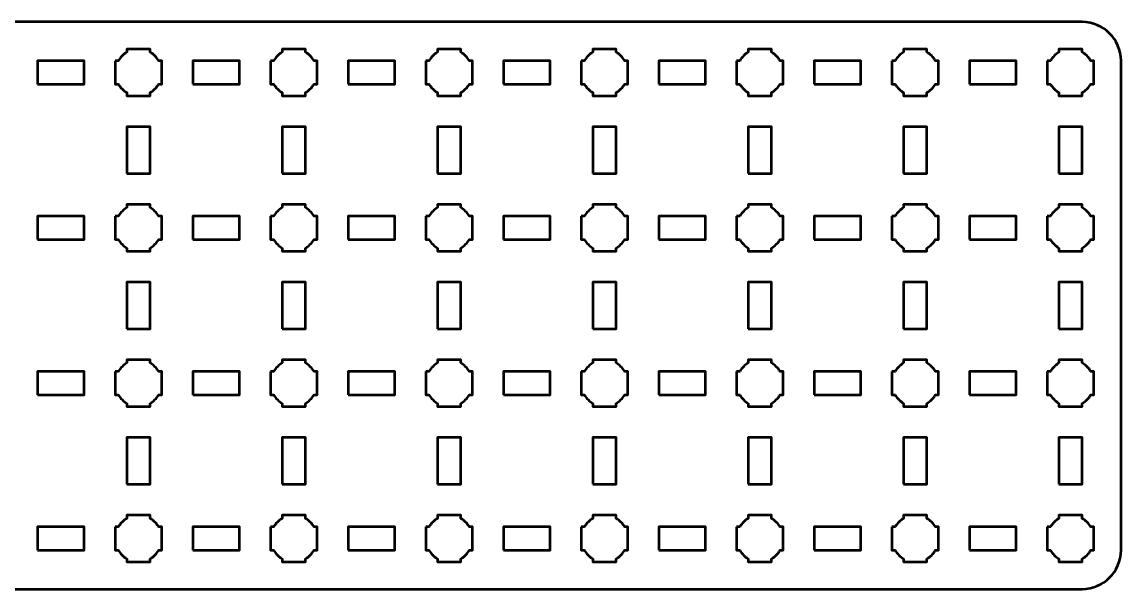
# Model space of a CAD drawing. Header units: centimetres. Extents: x -24.1 to 3.1, y -18.5 to -11.2.
# Drawn here: x -11 to 3.15, y -18.5 to -11.2 of the extents above; entities that cross this region are included whole.
import ezdxf

# ---------------------------------------------------------------- set-up
doc = ezdxf.new("R2010")
doc.units = ezdxf.units.CM
doc.header["$MEASUREMENT"] = 0
doc.layers.add('Layer 1', color=7, linetype='Continuous')

msp = doc.modelspace()

# ---------------------------------------------------------------- linework, layer by layer
at = {"layer": 'Layer 1', "color": 250, "lineweight": 53}
for points in [[(-10.8, -12), (-10.2, -12), (-10.2, -11.7), (-10.8, -11.7), (-10.8, -12)], [(-8.8, -12), (-8.2, -12), (-8.2, -11.7), (-8.8, -11.7), (-8.8, -12)], [(-6.8, -12), (-6.2, -12), (-6.2, -11.7), (-6.8, -11.7), (-6.8, -12)], [(-4.8, -12), (-4.2, -12), (-4.2, -11.7), (-4.8, -11.7), (-4.8, -12)], [(-2.8, -12), (-2.2, -12), (-2.2, -11.7), (-2.8, -11.7), (-2.8, -12)], [(-0.8, -12), (-0.2, -12), (-0.2, -11.7), (-0.8, -11.7), (-0.8, -12)], [(1.2, -12), (1.8, -12), (1.8, -11.7), (1.2, -11.7), (1.2, -12)], [(-9.65, -13.15), (-9.35, -13.15), (-9.35, -12.55), (-9.65, -12.55), (-9.65, -13.15)], [(-7.65, -13.15), (-7.35, -13.15), (-7.35, -12.55), (-7.65, -12.55), (-7.65, -13.15)], [(-5.65, -13.15), (-5.35, -13.15), (-5.35, -12.55), (-5.65, -12.55), (-5.65, -13.15)], [(-3.65, -13.15), (-3.35, -13.15), (-3.35, -12.55), (-3.65, -12.55), (-3.65, -13.15)], [(-1.65, -13.15), (-1.35, -13.15), (-1.35, -12.55), (-1.65, -12.55), (-1.65, -13.15)], [(0.35, -13.15), (0.65, -13.15), (0.65, -12.55), (0.35, -12.55), (0.35, -13.15)], [(2.35, -13.15), (2.65, -13.15), (2.65, -12.55), (2.35, -12.55), (2.35, -13.15)], [(-10.8, -14), (-10.2, -14), (-10.2, -13.7), (-10.8, -13.7), (-10.8, -14)], [(-8.8, -14), (-8.2, -14), (-8.2, -13.7), (-8.8, -13.7), (-8.8, -14)], [(-6.8, -14), (-6.2, -14), (-6.2, -13.7), (-6.8, -13.7), (-6.8, -14)], [(-4.8, -14), (-4.2, -14), (-4.2, -13.7), (-4.8, -13.7), (-4.8, -14)], [(-2.8, -14), (-2.2, -14), (-2.2, -13.7), (-2.8, -13.7), (-2.8, -14)], [(-0.8, -14), (-0.2, -14), (-0.2, -13.7), (-0.8, -13.7), (-0.8, -14)], [(1.2, -14), (1.8, -14), (1.8, -13.7), (1.2, -13.7), (1.2, -14)], [(-9.65, -15.15), (-9.35, -15.15), (-9.35, -14.55), (-9.65, -14.55), (-9.65, -15.15)], [(-7.65, -15.15), (-7.35, -15.15), (-7.35, -14.55), (-7.65, -14.55), (-7.65, -15.15)], [(-5.65, -15.15), (-5.35, -15.15), (-5.35, -14.55), (-5.65, -14.55), (-5.65, -15.15)], [(-3.65, -15.15), (-3.35, -15.15), (-3.35, -14.55), (-3.65, -14.55), (-3.65, -15.15)], [(-1.65, -15.15), (-1.35, -15.15), (-1.35, -14.55), (-1.65, -14.55), (-1.65, -15.15)], [(0.35, -15.15), (0.65, -15.15), (0.65, -14.55), (0.35, -14.55), (0.35, -15.15)], [(2.35, -15.15), (2.65, -15.15), (2.65, -14.55), (2.35, -14.55), (2.35, -15.15)], [(-10.8, -16), (-10.2, -16), (-10.2, -15.7), (-10.8, -15.7), (-10.8, -16)], [(-8.8, -16), (-8.2, -16), (-8.2, -15.7), (-8.8, -15.7), (-8.8, -16)], [(-6.8, -16), (-6.2, -16), (-6.2, -15.7), (-6.8, -15.7), (-6.8, -16)], [(-4.8, -16), (-4.2, -16), (-4.2, -15.7), (-4.8, -15.7), (-4.8, -16)], [(-2.8, -16), (-2.2, -16), (-2.2, -15.7), (-2.8, -15.7), (-2.8, -16)], [(-0.8, -16), (-0.2, -16), (-0.2, -15.7), (-0.8, -15.7), (-0.8, -16)], [(1.2, -16), (1.8, -16), (1.8, -15.7), (1.2, -15.7), (1.2, -16)], [(-9.65, -17.15), (-9.35, -17.15), (-9.35, -16.55), (-9.65, -16.55), (-9.65, -17.15)], [(-7.65, -17.15), (-7.35, -17.15), (-7.35, -16.55), (-7.65, -16.55), (-7.65, -17.15)], [(-5.65, -17.15), (-5.35, -17.15), (-5.35, -16.55), (-5.65, -16.55), (-5.65, -17.15)], [(-3.65, -17.15), (-3.35, -17.15), (-3.35, -16.55), (-3.65, -16.55), (-3.65, -17.15)], [(-1.65, -17.15), (-1.35, -17.15), (-1.35, -16.55), (-1.65, -16.55), (-1.65, -17.15)], [(0.35, -17.15), (0.65, -17.15), (0.65, -16.55), (0.35, -16.55), (0.35, -17.15)], [(2.35, -17.15), (2.65, -17.15), (2.65, -16.55), (2.35, -16.55), (2.35, -17.15)], [(-10.8, -18), (-10.2, -18), (-10.2, -17.7), (-10.8, -17.7), (-10.8, -18)], [(-8.8, -18), (-8.2, -18), (-8.2, -17.7), (-8.8, -17.7), (-8.8, -18)], [(-6.8, -18), (-6.2, -18), (-6.2, -17.7), (-6.8, -17.7), (-6.8, -18)], [(-4.8, -18), (-4.2, -18), (-4.2, -17.7), (-4.8, -17.7), (-4.8, -18)], [(-2.8, -18), (-2.2, -18), (-2.2, -17.7), (-2.8, -17.7), (-2.8, -18)], [(-0.8, -18), (-0.2, -18), (-0.2, -17.7), (-0.8, -17.7), (-0.8, -18)], [(1.2, -18), (1.8, -18), (1.8, -17.7), (1.2, -17.7), (1.2, -18)]]:
    msp.add_lwpolyline(points, close=True, dxfattribs=at)
msp.add_open_spline([(-24.15, -18), (-24.15, -18), (-24.15, -11.7), (-24.15, -11.7), (-24.15, -11.7), (-24.15, -11.42391), (-23.92609, -11.2), (-23.65, -11.2), (-23.65, -11.2), (-23.65, -11.2), (2.65, -11.2), (2.65, -11.2), (2.65, -11.2), (2.92609, -11.2), (3.15, -11.42391), (3.15, -11.7), (3.15, -11.7), (3.15, -11.7), (3.15, -18), (3.15, -18), (3.15, -18), (3.15, -18.27609), (2.92609, -18.5), (2.65, -18.5), (2.65, -18.5), (2.65, -18.5), (-23.65, -18.5), (-23.65, -18.5), (-23.65, -18.5), (-23.92609, -18.5), (-24.15, -18.27609), (-24.15, -18)], degree=3, knots=[0, 0, 0, 0, 0.125, 0.125, 0.125, 0.125, 0.25, 0.25, 0.25, 0.25, 0.375, 0.375, 0.375, 0.375, 0.5, 0.5, 0.5, 0.5, 0.625, 0.625, 0.625, 0.625, 0.75, 0.75, 0.75, 0.75, 0.875, 0.875, 0.875, 0.875, 1, 1, 1, 1], dxfattribs=at)
at = {"layer": 'Layer 1', "lineweight": 53}
for points in [[(-9.8, -11.7), (-9.8, -11.7), (-9.75985, -11.7), (-9.75985, -11.7), (-9.75985, -11.7), (-9.7335, -11.65447), (-9.69553, -11.6165), (-9.65, -11.59015), (-9.65, -11.59015), (-9.65, -11.59015), (-9.65, -11.55), (-9.65, -11.55), (-9.65, -11.55), (-9.65, -11.55), (-9.5, -11.55), (-9.5, -11.55), (-9.5, -11.55), (-9.5, -11.55), (-9.35, -11.55), (-9.35, -11.55), (-9.35, -11.55), (-9.35, -11.55), (-9.35, -11.59015), (-9.35, -11.59015), (-9.35, -11.59015), (-9.30447, -11.6165), (-9.2665, -11.65447), (-9.24015, -11.7), (-9.24015, -11.7), (-9.24015, -11.7), (-9.2, -11.7), (-9.2, -11.7), (-9.2, -11.7), (-9.2, -11.7), (-9.2, -11.85), (-9.2, -11.85), (-9.2, -11.85), (-9.2, -11.85), (-9.2, -12), (-9.2, -12), (-9.2, -12), (-9.2, -12), (-9.24015, -12), (-9.24015, -12), (-9.24015, -12), (-9.2665, -12.04553), (-9.30447, -12.0835), (-9.35, -12.10985), (-9.35, -12.10985), (-9.35, -12.10985), (-9.35, -12.15), (-9.35, -12.15), (-9.35, -12.15), (-9.35, -12.15), (-9.5, -12.15), (-9.5, -12.15), (-9.5, -12.15), (-9.5, -12.15), (-9.65, -12.15), (-9.65, -12.15), (-9.65, -12.15), (-9.65, -12.15), (-9.65, -12.10985), (-9.65, -12.10985), (-9.65, -12.10985), (-9.69553, -12.0835), (-9.7335, -12.04553), (-9.75985, -12), (-9.75985, -12), (-9.75985, -12), (-9.8, -12), (-9.8, -12), (-9.8, -12), (-9.8, -12), (-9.8, -11.85), (-9.8, -11.85), (-9.8, -11.85), (-9.8, -11.85), (-9.8, -11.7), (-9.8, -11.7)], [(-7.8, -11.7), (-7.8, -11.7), (-7.75985, -11.7), (-7.75985, -11.7), (-7.75985, -11.7), (-7.7335, -11.65447), (-7.69553, -11.6165), (-7.65, -11.59015), (-7.65, -11.59015), (-7.65, -11.59015), (-7.65, -11.55), (-7.65, -11.55), (-7.65, -11.55), (-7.65, -11.55), (-7.5, -11.55), (-7.5, -11.55), (-7.5, -11.55), (-7.5, -11.55), (-7.35, -11.55), (-7.35, -11.55), (-7.35, -11.55), (-7.35, -11.55), (-7.35, -11.59015), (-7.35, -11.59015), (-7.35, -11.59015), (-7.30447, -11.6165), (-7.2665, -11.65447), (-7.24015, -11.7), (-7.24015, -11.7), (-7.24015, -11.7), (-7.2, -11.7), (-7.2, -11.7), (-7.2, -11.7), (-7.2, -11.7), (-7.2, -11.85), (-7.2, -11.85), (-7.2, -11.85), (-7.2, -11.85), (-7.2, -12), (-7.2, -12), (-7.2, -12), (-7.2, -12), (-7.24015, -12), (-7.24015, -12), (-7.24015, -12), (-7.2665, -12.04553), (-7.30447, -12.0835), (-7.35, -12.10985), (-7.35, -12.10985), (-7.35, -12.10985), (-7.35, -12.15), (-7.35, -12.15), (-7.35, -12.15), (-7.35, -12.15), (-7.5, -12.15), (-7.5, -12.15), (-7.5, -12.15), (-7.5, -12.15), (-7.65, -12.15), (-7.65, -12.15), (-7.65, -12.15), (-7.65, -12.15), (-7.65, -12.10985), (-7.65, -12.10985), (-7.65, -12.10985), (-7.69553, -12.0835), (-7.7335, -12.04553), (-7.75985, -12), (-7.75985, -12), (-7.75985, -12), (-7.8, -12), (-7.8, -12), (-7.8, -12), (-7.8, -12), (-7.8, -11.85), (-7.8, -11.85), (-7.8, -11.85), (-7.8, -11.85), (-7.8, -11.7), (-7.8, -11.7)], [(-5.8, -11.7), (-5.8, -11.7), (-5.75985, -11.7), (-5.75985, -11.7), (-5.75985, -11.7), (-5.7335, -11.65447), (-5.69553, -11.6165), (-5.65, -11.59015), (-5.65, -11.59015), (-5.65, -11.59015), (-5.65, -11.55), (-5.65, -11.55), (-5.65, -11.55), (-5.65, -11.55), (-5.5, -11.55), (-5.5, -11.55), (-5.5, -11.55), (-5.5, -11.55), (-5.35, -11.55), (-5.35, -11.55), (-5.35, -11.55), (-5.35, -11.55), (-5.35, -11.59015), (-5.35, -11.59015), (-5.35, -11.59015), (-5.30447, -11.6165), (-5.2665, -11.65447), (-5.24015, -11.7), (-5.24015, -11.7), (-5.24015, -11.7), (-5.2, -11.7), (-5.2, -11.7), (-5.2, -11.7), (-5.2, -11.7), (-5.2, -11.85), (-5.2, -11.85), (-5.2, -11.85), (-5.2, -11.85), (-5.2, -12), (-5.2, -12), (-5.2, -12), (-5.2, -12), (-5.24015, -12), (-5.24015, -12), (-5.24015, -12), (-5.2665, -12.04553), (-5.30447, -12.0835), (-5.35, -12.10985), (-5.35, -12.10985), (-5.35, -12.10985), (-5.35, -12.15), (-5.35, -12.15), (-5.35, -12.15), (-5.35, -12.15), (-5.5, -12.15), (-5.5, -12.15), (-5.5, -12.15), (-5.5, -12.15), (-5.65, -12.15), (-5.65, -12.15), (-5.65, -12.15), (-5.65, -12.15), (-5.65, -12.10985), (-5.65, -12.10985), (-5.65, -12.10985), (-5.69553, -12.0835), (-5.7335, -12.04553), (-5.75985, -12), (-5.75985, -12), (-5.75985, -12), (-5.8, -12), (-5.8, -12), (-5.8, -12), (-5.8, -12), (-5.8, -11.85), (-5.8, -11.85), (-5.8, -11.85), (-5.8, -11.85), (-5.8, -11.7), (-5.8, -11.7)], [(-3.8, -11.7), (-3.8, -11.7), (-3.75985, -11.7), (-3.75985, -11.7), (-3.75985, -11.7), (-3.7335, -11.65447), (-3.69553, -11.6165), (-3.65, -11.59015), (-3.65, -11.59015), (-3.65, -11.59015), (-3.65, -11.55), (-3.65, -11.55), (-3.65, -11.55), (-3.65, -11.55), (-3.5, -11.55), (-3.5, -11.55), (-3.5, -11.55), (-3.5, -11.55), (-3.35, -11.55), (-3.35, -11.55), (-3.35, -11.55), (-3.35, -11.55), (-3.35, -11.59015), (-3.35, -11.59015), (-3.35, -11.59015), (-3.30447, -11.6165), (-3.2665, -11.65447), (-3.24015, -11.7), (-3.24015, -11.7), (-3.24015, -11.7), (-3.2, -11.7), (-3.2, -11.7), (-3.2, -11.7), (-3.2, -11.7), (-3.2, -11.85), (-3.2, -11.85), (-3.2, -11.85), (-3.2, -11.85), (-3.2, -12), (-3.2, -12), (-3.2, -12), (-3.2, -12), (-3.24015, -12), (-3.24015, -12), (-3.24015, -12), (-3.2665, -12.04553), (-3.30447, -12.0835), (-3.35, -12.10985), (-3.35, -12.10985), (-3.35, -12.10985), (-3.35, -12.15), (-3.35, -12.15), (-3.35, -12.15), (-3.35, -12.15), (-3.5, -12.15), (-3.5, -12.15), (-3.5, -12.15), (-3.5, -12.15), (-3.65, -12.15), (-3.65, -12.15), (-3.65, -12.15), (-3.65, -12.15), (-3.65, -12.10985), (-3.65, -12.10985), (-3.65, -12.10985), (-3.69553, -12.0835), (-3.7335, -12.04553), (-3.75985, -12), (-3.75985, -12), (-3.75985, -12), (-3.8, -12), (-3.8, -12), (-3.8, -12), (-3.8, -12), (-3.8, -11.85), (-3.8, -11.85), (-3.8, -11.85), (-3.8, -11.85), (-3.8, -11.7), (-3.8, -11.7)], [(-1.8, -11.7), (-1.8, -11.7), (-1.75985, -11.7), (-1.75985, -11.7), (-1.75985, -11.7), (-1.7335, -11.65447), (-1.69553, -11.6165), (-1.65, -11.59015), (-1.65, -11.59015), (-1.65, -11.59015), (-1.65, -11.55), (-1.65, -11.55), (-1.65, -11.55), (-1.65, -11.55), (-1.5, -11.55), (-1.5, -11.55), (-1.5, -11.55), (-1.5, -11.55), (-1.35, -11.55), (-1.35, -11.55), (-1.35, -11.55), (-1.35, -11.55), (-1.35, -11.59015), (-1.35, -11.59015), (-1.35, -11.59015), (-1.30447, -11.6165), (-1.2665, -11.65447), (-1.24015, -11.7), (-1.24015, -11.7), (-1.24015, -11.7), (-1.2, -11.7), (-1.2, -11.7), (-1.2, -11.7), (-1.2, -11.7), (-1.2, -11.85), (-1.2, -11.85), (-1.2, -11.85), (-1.2, -11.85), (-1.2, -12), (-1.2, -12), (-1.2, -12), (-1.2, -12), (-1.24015, -12), (-1.24015, -12), (-1.24015, -12), (-1.2665, -12.04553), (-1.30447, -12.0835), (-1.35, -12.10985), (-1.35, -12.10985), (-1.35, -12.10985), (-1.35, -12.15), (-1.35, -12.15), (-1.35, -12.15), (-1.35, -12.15), (-1.5, -12.15), (-1.5, -12.15), (-1.5, -12.15), (-1.5, -12.15), (-1.65, -12.15), (-1.65, -12.15), (-1.65, -12.15), (-1.65, -12.15), (-1.65, -12.10985), (-1.65, -12.10985), (-1.65, -12.10985), (-1.69553, -12.0835), (-1.7335, -12.04553), (-1.75985, -12), (-1.75985, -12), (-1.75985, -12), (-1.8, -12), (-1.8, -12), (-1.8, -12), (-1.8, -12), (-1.8, -11.85), (-1.8, -11.85), (-1.8, -11.85), (-1.8, -11.85), (-1.8, -11.7), (-1.8, -11.7)], [(0.2, -11.7), (0.2, -11.7), (0.24015, -11.7), (0.24015, -11.7), (0.24015, -11.7), (0.2665, -11.65447), (0.30447, -11.6165), (0.35, -11.59015), (0.35, -11.59015), (0.35, -11.59015), (0.35, -11.55), (0.35, -11.55), (0.35, -11.55), (0.35, -11.55), (0.5, -11.55), (0.5, -11.55), (0.5, -11.55), (0.5, -11.55), (0.65, -11.55), (0.65, -11.55), (0.65, -11.55), (0.65, -11.55), (0.65, -11.59015), (0.65, -11.59015), (0.65, -11.59015), (0.69553, -11.6165), (0.7335, -11.65447), (0.75985, -11.7), (0.75985, -11.7), (0.75985, -11.7), (0.8, -11.7), (0.8, -11.7), (0.8, -11.7), (0.8, -11.7), (0.8, -11.85), (0.8, -11.85), (0.8, -11.85), (0.8, -11.85), (0.8, -12), (0.8, -12), (0.8, -12), (0.8, -12), (0.75985, -12), (0.75985, -12), (0.75985, -12), (0.7335, -12.04553), (0.69553, -12.0835), (0.65, -12.10985), (0.65, -12.10985), (0.65, -12.10985), (0.65, -12.15), (0.65, -12.15), (0.65, -12.15), (0.65, -12.15), (0.5, -12.15), (0.5, -12.15), (0.5, -12.15), (0.5, -12.15), (0.35, -12.15), (0.35, -12.15), (0.35, -12.15), (0.35, -12.15), (0.35, -12.10985), (0.35, -12.10985), (0.35, -12.10985), (0.30447, -12.0835), (0.2665, -12.04553), (0.24015, -12), (0.24015, -12), (0.24015, -12), (0.2, -12), (0.2, -12), (0.2, -12), (0.2, -12), (0.2, -11.85), (0.2, -11.85), (0.2, -11.85), (0.2, -11.85), (0.2, -11.7), (0.2, -11.7)], [(2.2, -11.7), (2.2, -11.7), (2.24015, -11.7), (2.24015, -11.7), (2.24015, -11.7), (2.2665, -11.65447), (2.30447, -11.6165), (2.35, -11.59015), (2.35, -11.59015), (2.35, -11.59015), (2.35, -11.55), (2.35, -11.55), (2.35, -11.55), (2.35, -11.55), (2.5, -11.55), (2.5, -11.55), (2.5, -11.55), (2.5, -11.55), (2.65, -11.55), (2.65, -11.55), (2.65, -11.55), (2.65, -11.55), (2.65, -11.59015), (2.65, -11.59015), (2.65, -11.59015), (2.69553, -11.6165), (2.7335, -11.65447), (2.75985, -11.7), (2.75985, -11.7), (2.75985, -11.7), (2.8, -11.7), (2.8, -11.7), (2.8, -11.7), (2.8, -11.7), (2.8, -11.85), (2.8, -11.85), (2.8, -11.85), (2.8, -11.85), (2.8, -12), (2.8, -12), (2.8, -12), (2.8, -12), (2.75985, -12), (2.75985, -12), (2.75985, -12), (2.7335, -12.04553), (2.69553, -12.0835), (2.65, -12.10985), (2.65, -12.10985), (2.65, -12.10985), (2.65, -12.15), (2.65, -12.15), (2.65, -12.15), (2.65, -12.15), (2.5, -12.15), (2.5, -12.15), (2.5, -12.15), (2.5, -12.15), (2.35, -12.15), (2.35, -12.15), (2.35, -12.15), (2.35, -12.15), (2.35, -12.10985), (2.35, -12.10985), (2.35, -12.10985), (2.30447, -12.0835), (2.2665, -12.04553), (2.24015, -12), (2.24015, -12), (2.24015, -12), (2.2, -12), (2.2, -12), (2.2, -12), (2.2, -12), (2.2, -11.85), (2.2, -11.85), (2.2, -11.85), (2.2, -11.85), (2.2, -11.7), (2.2, -11.7)], [(-9.8, -13.7), (-9.8, -13.7), (-9.75985, -13.7), (-9.75985, -13.7), (-9.75985, -13.7), (-9.7335, -13.65447), (-9.69553, -13.6165), (-9.65, -13.59015), (-9.65, -13.59015), (-9.65, -13.59015), (-9.65, -13.55), (-9.65, -13.55), (-9.65, -13.55), (-9.65, -13.55), (-9.5, -13.55), (-9.5, -13.55), (-9.5, -13.55), (-9.5, -13.55), (-9.35, -13.55), (-9.35, -13.55), (-9.35, -13.55), (-9.35, -13.55), (-9.35, -13.59015), (-9.35, -13.59015), (-9.35, -13.59015), (-9.30447, -13.6165), (-9.2665, -13.65447), (-9.24015, -13.7), (-9.24015, -13.7), (-9.24015, -13.7), (-9.2, -13.7), (-9.2, -13.7), (-9.2, -13.7), (-9.2, -13.7), (-9.2, -13.85), (-9.2, -13.85), (-9.2, -13.85), (-9.2, -13.85), (-9.2, -14), (-9.2, -14), (-9.2, -14), (-9.2, -14), (-9.24015, -14), (-9.24015, -14), (-9.24015, -14), (-9.2665, -14.04553), (-9.30447, -14.0835), (-9.35, -14.10985), (-9.35, -14.10985), (-9.35, -14.10985), (-9.35, -14.15), (-9.35, -14.15), (-9.35, -14.15), (-9.35, -14.15), (-9.5, -14.15), (-9.5, -14.15), (-9.5, -14.15), (-9.5, -14.15), (-9.65, -14.15), (-9.65, -14.15), (-9.65, -14.15), (-9.65, -14.15), (-9.65, -14.10985), (-9.65, -14.10985), (-9.65, -14.10985), (-9.69553, -14.0835), (-9.7335, -14.04553), (-9.75985, -14), (-9.75985, -14), (-9.75985, -14), (-9.8, -14), (-9.8, -14), (-9.8, -14), (-9.8, -14), (-9.8, -13.85), (-9.8, -13.85), (-9.8, -13.85), (-9.8, -13.85), (-9.8, -13.7), (-9.8, -13.7)], [(-7.8, -13.7), (-7.8, -13.7), (-7.75985, -13.7), (-7.75985, -13.7), (-7.75985, -13.7), (-7.7335, -13.65447), (-7.69553, -13.6165), (-7.65, -13.59015), (-7.65, -13.59015), (-7.65, -13.59015), (-7.65, -13.55), (-7.65, -13.55), (-7.65, -13.55), (-7.65, -13.55), (-7.5, -13.55), (-7.5, -13.55), (-7.5, -13.55), (-7.5, -13.55), (-7.35, -13.55), (-7.35, -13.55), (-7.35, -13.55), (-7.35, -13.55), (-7.35, -13.59015), (-7.35, -13.59015), (-7.35, -13.59015), (-7.30447, -13.6165), (-7.2665, -13.65447), (-7.24015, -13.7), (-7.24015, -13.7), (-7.24015, -13.7), (-7.2, -13.7), (-7.2, -13.7), (-7.2, -13.7), (-7.2, -13.7), (-7.2, -13.85), (-7.2, -13.85), (-7.2, -13.85), (-7.2, -13.85), (-7.2, -14), (-7.2, -14), (-7.2, -14), (-7.2, -14), (-7.24015, -14), (-7.24015, -14), (-7.24015, -14), (-7.2665, -14.04553), (-7.30447, -14.0835), (-7.35, -14.10985), (-7.35, -14.10985), (-7.35, -14.10985), (-7.35, -14.15), (-7.35, -14.15), (-7.35, -14.15), (-7.35, -14.15), (-7.5, -14.15), (-7.5, -14.15), (-7.5, -14.15), (-7.5, -14.15), (-7.65, -14.15), (-7.65, -14.15), (-7.65, -14.15), (-7.65, -14.15), (-7.65, -14.10985), (-7.65, -14.10985), (-7.65, -14.10985), (-7.69553, -14.0835), (-7.7335, -14.04553), (-7.75985, -14), (-7.75985, -14), (-7.75985, -14), (-7.8, -14), (-7.8, -14), (-7.8, -14), (-7.8, -14), (-7.8, -13.85), (-7.8, -13.85), (-7.8, -13.85), (-7.8, -13.85), (-7.8, -13.7), (-7.8, -13.7)], [(-5.8, -13.7), (-5.8, -13.7), (-5.75985, -13.7), (-5.75985, -13.7), (-5.75985, -13.7), (-5.7335, -13.65447), (-5.69553, -13.6165), (-5.65, -13.59015), (-5.65, -13.59015), (-5.65, -13.59015), (-5.65, -13.55), (-5.65, -13.55), (-5.65, -13.55), (-5.65, -13.55), (-5.5, -13.55), (-5.5, -13.55), (-5.5, -13.55), (-5.5, -13.55), (-5.35, -13.55), (-5.35, -13.55), (-5.35, -13.55), (-5.35, -13.55), (-5.35, -13.59015), (-5.35, -13.59015), (-5.35, -13.59015), (-5.30447, -13.6165), (-5.2665, -13.65447), (-5.24015, -13.7), (-5.24015, -13.7), (-5.24015, -13.7), (-5.2, -13.7), (-5.2, -13.7), (-5.2, -13.7), (-5.2, -13.7), (-5.2, -13.85), (-5.2, -13.85), (-5.2, -13.85), (-5.2, -13.85), (-5.2, -14), (-5.2, -14), (-5.2, -14), (-5.2, -14), (-5.24015, -14), (-5.24015, -14), (-5.24015, -14), (-5.2665, -14.04553), (-5.30447, -14.0835), (-5.35, -14.10985), (-5.35, -14.10985), (-5.35, -14.10985), (-5.35, -14.15), (-5.35, -14.15), (-5.35, -14.15), (-5.35, -14.15), (-5.5, -14.15), (-5.5, -14.15), (-5.5, -14.15), (-5.5, -14.15), (-5.65, -14.15), (-5.65, -14.15), (-5.65, -14.15), (-5.65, -14.15), (-5.65, -14.10985), (-5.65, -14.10985), (-5.65, -14.10985), (-5.69553, -14.0835), (-5.7335, -14.04553), (-5.75985, -14), (-5.75985, -14), (-5.75985, -14), (-5.8, -14), (-5.8, -14), (-5.8, -14), (-5.8, -14), (-5.8, -13.85), (-5.8, -13.85), (-5.8, -13.85), (-5.8, -13.85), (-5.8, -13.7), (-5.8, -13.7)], [(-3.8, -13.7), (-3.8, -13.7), (-3.75985, -13.7), (-3.75985, -13.7), (-3.75985, -13.7), (-3.7335, -13.65447), (-3.69553, -13.6165), (-3.65, -13.59015), (-3.65, -13.59015), (-3.65, -13.59015), (-3.65, -13.55), (-3.65, -13.55), (-3.65, -13.55), (-3.65, -13.55), (-3.5, -13.55), (-3.5, -13.55), (-3.5, -13.55), (-3.5, -13.55), (-3.35, -13.55), (-3.35, -13.55), (-3.35, -13.55), (-3.35, -13.55), (-3.35, -13.59015), (-3.35, -13.59015), (-3.35, -13.59015), (-3.30447, -13.6165), (-3.2665, -13.65447), (-3.24015, -13.7), (-3.24015, -13.7), (-3.24015, -13.7), (-3.2, -13.7), (-3.2, -13.7), (-3.2, -13.7), (-3.2, -13.7), (-3.2, -13.85), (-3.2, -13.85), (-3.2, -13.85), (-3.2, -13.85), (-3.2, -14), (-3.2, -14), (-3.2, -14), (-3.2, -14), (-3.24015, -14), (-3.24015, -14), (-3.24015, -14), (-3.2665, -14.04553), (-3.30447, -14.0835), (-3.35, -14.10985), (-3.35, -14.10985), (-3.35, -14.10985), (-3.35, -14.15), (-3.35, -14.15), (-3.35, -14.15), (-3.35, -14.15), (-3.5, -14.15), (-3.5, -14.15), (-3.5, -14.15), (-3.5, -14.15), (-3.65, -14.15), (-3.65, -14.15), (-3.65, -14.15), (-3.65, -14.15), (-3.65, -14.10985), (-3.65, -14.10985), (-3.65, -14.10985), (-3.69553, -14.0835), (-3.7335, -14.04553), (-3.75985, -14), (-3.75985, -14), (-3.75985, -14), (-3.8, -14), (-3.8, -14), (-3.8, -14), (-3.8, -14), (-3.8, -13.85), (-3.8, -13.85), (-3.8, -13.85), (-3.8, -13.85), (-3.8, -13.7), (-3.8, -13.7)], [(-1.8, -13.7), (-1.8, -13.7), (-1.75985, -13.7), (-1.75985, -13.7), (-1.75985, -13.7), (-1.7335, -13.65447), (-1.69553, -13.6165), (-1.65, -13.59015), (-1.65, -13.59015), (-1.65, -13.59015), (-1.65, -13.55), (-1.65, -13.55), (-1.65, -13.55), (-1.65, -13.55), (-1.5, -13.55), (-1.5, -13.55), (-1.5, -13.55), (-1.5, -13.55), (-1.35, -13.55), (-1.35, -13.55), (-1.35, -13.55), (-1.35, -13.55), (-1.35, -13.59015), (-1.35, -13.59015), (-1.35, -13.59015), (-1.30447, -13.6165), (-1.2665, -13.65447), (-1.24015, -13.7), (-1.24015, -13.7), (-1.24015, -13.7), (-1.2, -13.7), (-1.2, -13.7), (-1.2, -13.7), (-1.2, -13.7), (-1.2, -13.85), (-1.2, -13.85), (-1.2, -13.85), (-1.2, -13.85), (-1.2, -14), (-1.2, -14), (-1.2, -14), (-1.2, -14), (-1.24015, -14), (-1.24015, -14), (-1.24015, -14), (-1.2665, -14.04553), (-1.30447, -14.0835), (-1.35, -14.10985), (-1.35, -14.10985), (-1.35, -14.10985), (-1.35, -14.15), (-1.35, -14.15), (-1.35, -14.15), (-1.35, -14.15), (-1.5, -14.15), (-1.5, -14.15), (-1.5, -14.15), (-1.5, -14.15), (-1.65, -14.15), (-1.65, -14.15), (-1.65, -14.15), (-1.65, -14.15), (-1.65, -14.10985), (-1.65, -14.10985), (-1.65, -14.10985), (-1.69553, -14.0835), (-1.7335, -14.04553), (-1.75985, -14), (-1.75985, -14), (-1.75985, -14), (-1.8, -14), (-1.8, -14), (-1.8, -14), (-1.8, -14), (-1.8, -13.85), (-1.8, -13.85), (-1.8, -13.85), (-1.8, -13.85), (-1.8, -13.7), (-1.8, -13.7)], [(0.2, -13.7), (0.2, -13.7), (0.24015, -13.7), (0.24015, -13.7), (0.24015, -13.7), (0.2665, -13.65447), (0.30447, -13.6165), (0.35, -13.59015), (0.35, -13.59015), (0.35, -13.59015), (0.35, -13.55), (0.35, -13.55), (0.35, -13.55), (0.35, -13.55), (0.5, -13.55), (0.5, -13.55), (0.5, -13.55), (0.5, -13.55), (0.65, -13.55), (0.65, -13.55), (0.65, -13.55), (0.65, -13.55), (0.65, -13.59015), (0.65, -13.59015), (0.65, -13.59015), (0.69553, -13.6165), (0.7335, -13.65447), (0.75985, -13.7), (0.75985, -13.7), (0.75985, -13.7), (0.8, -13.7), (0.8, -13.7), (0.8, -13.7), (0.8, -13.7), (0.8, -13.85), (0.8, -13.85), (0.8, -13.85), (0.8, -13.85), (0.8, -14), (0.8, -14), (0.8, -14), (0.8, -14), (0.75985, -14), (0.75985, -14), (0.75985, -14), (0.7335, -14.04553), (0.69553, -14.0835), (0.65, -14.10985), (0.65, -14.10985), (0.65, -14.10985), (0.65, -14.15), (0.65, -14.15), (0.65, -14.15), (0.65, -14.15), (0.5, -14.15), (0.5, -14.15), (0.5, -14.15), (0.5, -14.15), (0.35, -14.15), (0.35, -14.15), (0.35, -14.15), (0.35, -14.15), (0.35, -14.10985), (0.35, -14.10985), (0.35, -14.10985), (0.30447, -14.0835), (0.2665, -14.04553), (0.24015, -14), (0.24015, -14), (0.24015, -14), (0.2, -14), (0.2, -14), (0.2, -14), (0.2, -14), (0.2, -13.85), (0.2, -13.85), (0.2, -13.85), (0.2, -13.85), (0.2, -13.7), (0.2, -13.7)], [(2.2, -13.7), (2.2, -13.7), (2.24015, -13.7), (2.24015, -13.7), (2.24015, -13.7), (2.2665, -13.65447), (2.30447, -13.6165), (2.35, -13.59015), (2.35, -13.59015), (2.35, -13.59015), (2.35, -13.55), (2.35, -13.55), (2.35, -13.55), (2.35, -13.55), (2.5, -13.55), (2.5, -13.55), (2.5, -13.55), (2.5, -13.55), (2.65, -13.55), (2.65, -13.55), (2.65, -13.55), (2.65, -13.55), (2.65, -13.59015), (2.65, -13.59015), (2.65, -13.59015), (2.69553, -13.6165), (2.7335, -13.65447), (2.75985, -13.7), (2.75985, -13.7), (2.75985, -13.7), (2.8, -13.7), (2.8, -13.7), (2.8, -13.7), (2.8, -13.7), (2.8, -13.85), (2.8, -13.85), (2.8, -13.85), (2.8, -13.85), (2.8, -14), (2.8, -14), (2.8, -14), (2.8, -14), (2.75985, -14), (2.75985, -14), (2.75985, -14), (2.7335, -14.04553), (2.69553, -14.0835), (2.65, -14.10985), (2.65, -14.10985), (2.65, -14.10985), (2.65, -14.15), (2.65, -14.15), (2.65, -14.15), (2.65, -14.15), (2.5, -14.15), (2.5, -14.15), (2.5, -14.15), (2.5, -14.15), (2.35, -14.15), (2.35, -14.15), (2.35, -14.15), (2.35, -14.15), (2.35, -14.10985), (2.35, -14.10985), (2.35, -14.10985), (2.30447, -14.0835), (2.2665, -14.04553), (2.24015, -14), (2.24015, -14), (2.24015, -14), (2.2, -14), (2.2, -14), (2.2, -14), (2.2, -14), (2.2, -13.85), (2.2, -13.85), (2.2, -13.85), (2.2, -13.85), (2.2, -13.7), (2.2, -13.7)], [(-9.8, -15.7), (-9.8, -15.7), (-9.75985, -15.7), (-9.75985, -15.7), (-9.75985, -15.7), (-9.7335, -15.65447), (-9.69553, -15.6165), (-9.65, -15.59015), (-9.65, -15.59015), (-9.65, -15.59015), (-9.65, -15.55), (-9.65, -15.55), (-9.65, -15.55), (-9.65, -15.55), (-9.5, -15.55), (-9.5, -15.55), (-9.5, -15.55), (-9.5, -15.55), (-9.35, -15.55), (-9.35, -15.55), (-9.35, -15.55), (-9.35, -15.55), (-9.35, -15.59015), (-9.35, -15.59015), (-9.35, -15.59015), (-9.30447, -15.6165), (-9.2665, -15.65447), (-9.24015, -15.7), (-9.24015, -15.7), (-9.24015, -15.7), (-9.2, -15.7), (-9.2, -15.7), (-9.2, -15.7), (-9.2, -15.7), (-9.2, -15.85), (-9.2, -15.85), (-9.2, -15.85), (-9.2, -15.85), (-9.2, -16), (-9.2, -16), (-9.2, -16), (-9.2, -16), (-9.24015, -16), (-9.24015, -16), (-9.24015, -16), (-9.2665, -16.04553), (-9.30447, -16.0835), (-9.35, -16.10985), (-9.35, -16.10985), (-9.35, -16.10985), (-9.35, -16.15), (-9.35, -16.15), (-9.35, -16.15), (-9.35, -16.15), (-9.5, -16.15), (-9.5, -16.15), (-9.5, -16.15), (-9.5, -16.15), (-9.65, -16.15), (-9.65, -16.15), (-9.65, -16.15), (-9.65, -16.15), (-9.65, -16.10985), (-9.65, -16.10985), (-9.65, -16.10985), (-9.69553, -16.0835), (-9.7335, -16.04553), (-9.75985, -16), (-9.75985, -16), (-9.75985, -16), (-9.8, -16), (-9.8, -16), (-9.8, -16), (-9.8, -16), (-9.8, -15.85), (-9.8, -15.85), (-9.8, -15.85), (-9.8, -15.85), (-9.8, -15.7), (-9.8, -15.7)], [(-7.8, -15.7), (-7.8, -15.7), (-7.75985, -15.7), (-7.75985, -15.7), (-7.75985, -15.7), (-7.7335, -15.65447), (-7.69553, -15.6165), (-7.65, -15.59015), (-7.65, -15.59015), (-7.65, -15.59015), (-7.65, -15.55), (-7.65, -15.55), (-7.65, -15.55), (-7.65, -15.55), (-7.5, -15.55), (-7.5, -15.55), (-7.5, -15.55), (-7.5, -15.55), (-7.35, -15.55), (-7.35, -15.55), (-7.35, -15.55), (-7.35, -15.55), (-7.35, -15.59015), (-7.35, -15.59015), (-7.35, -15.59015), (-7.30447, -15.6165), (-7.2665, -15.65447), (-7.24015, -15.7), (-7.24015, -15.7), (-7.24015, -15.7), (-7.2, -15.7), (-7.2, -15.7), (-7.2, -15.7), (-7.2, -15.7), (-7.2, -15.85), (-7.2, -15.85), (-7.2, -15.85), (-7.2, -15.85), (-7.2, -16), (-7.2, -16), (-7.2, -16), (-7.2, -16), (-7.24015, -16), (-7.24015, -16), (-7.24015, -16), (-7.2665, -16.04553), (-7.30447, -16.0835), (-7.35, -16.10985), (-7.35, -16.10985), (-7.35, -16.10985), (-7.35, -16.15), (-7.35, -16.15), (-7.35, -16.15), (-7.35, -16.15), (-7.5, -16.15), (-7.5, -16.15), (-7.5, -16.15), (-7.5, -16.15), (-7.65, -16.15), (-7.65, -16.15), (-7.65, -16.15), (-7.65, -16.15), (-7.65, -16.10985), (-7.65, -16.10985), (-7.65, -16.10985), (-7.69553, -16.0835), (-7.7335, -16.04553), (-7.75985, -16), (-7.75985, -16), (-7.75985, -16), (-7.8, -16), (-7.8, -16), (-7.8, -16), (-7.8, -16), (-7.8, -15.85), (-7.8, -15.85), (-7.8, -15.85), (-7.8, -15.85), (-7.8, -15.7), (-7.8, -15.7)], [(-5.8, -15.7), (-5.8, -15.7), (-5.75985, -15.7), (-5.75985, -15.7), (-5.75985, -15.7), (-5.7335, -15.65447), (-5.69553, -15.6165), (-5.65, -15.59015), (-5.65, -15.59015), (-5.65, -15.59015), (-5.65, -15.55), (-5.65, -15.55), (-5.65, -15.55), (-5.65, -15.55), (-5.5, -15.55), (-5.5, -15.55), (-5.5, -15.55), (-5.5, -15.55), (-5.35, -15.55), (-5.35, -15.55), (-5.35, -15.55), (-5.35, -15.55), (-5.35, -15.59015), (-5.35, -15.59015), (-5.35, -15.59015), (-5.30447, -15.6165), (-5.2665, -15.65447), (-5.24015, -15.7), (-5.24015, -15.7), (-5.24015, -15.7), (-5.2, -15.7), (-5.2, -15.7), (-5.2, -15.7), (-5.2, -15.7), (-5.2, -15.85), (-5.2, -15.85), (-5.2, -15.85), (-5.2, -15.85), (-5.2, -16), (-5.2, -16), (-5.2, -16), (-5.2, -16), (-5.24015, -16), (-5.24015, -16), (-5.24015, -16), (-5.2665, -16.04553), (-5.30447, -16.0835), (-5.35, -16.10985), (-5.35, -16.10985), (-5.35, -16.10985), (-5.35, -16.15), (-5.35, -16.15), (-5.35, -16.15), (-5.35, -16.15), (-5.5, -16.15), (-5.5, -16.15), (-5.5, -16.15), (-5.5, -16.15), (-5.65, -16.15), (-5.65, -16.15), (-5.65, -16.15), (-5.65, -16.15), (-5.65, -16.10985), (-5.65, -16.10985), (-5.65, -16.10985), (-5.69553, -16.0835), (-5.7335, -16.04553), (-5.75985, -16), (-5.75985, -16), (-5.75985, -16), (-5.8, -16), (-5.8, -16), (-5.8, -16), (-5.8, -16), (-5.8, -15.85), (-5.8, -15.85), (-5.8, -15.85), (-5.8, -15.85), (-5.8, -15.7), (-5.8, -15.7)], [(-3.8, -15.7), (-3.8, -15.7), (-3.75985, -15.7), (-3.75985, -15.7), (-3.75985, -15.7), (-3.7335, -15.65447), (-3.69553, -15.6165), (-3.65, -15.59015), (-3.65, -15.59015), (-3.65, -15.59015), (-3.65, -15.55), (-3.65, -15.55), (-3.65, -15.55), (-3.65, -15.55), (-3.5, -15.55), (-3.5, -15.55), (-3.5, -15.55), (-3.5, -15.55), (-3.35, -15.55), (-3.35, -15.55), (-3.35, -15.55), (-3.35, -15.55), (-3.35, -15.59015), (-3.35, -15.59015), (-3.35, -15.59015), (-3.30447, -15.6165), (-3.2665, -15.65447), (-3.24015, -15.7), (-3.24015, -15.7), (-3.24015, -15.7), (-3.2, -15.7), (-3.2, -15.7), (-3.2, -15.7), (-3.2, -15.7), (-3.2, -15.85), (-3.2, -15.85), (-3.2, -15.85), (-3.2, -15.85), (-3.2, -16), (-3.2, -16), (-3.2, -16), (-3.2, -16), (-3.24015, -16), (-3.24015, -16), (-3.24015, -16), (-3.2665, -16.04553), (-3.30447, -16.0835), (-3.35, -16.10985), (-3.35, -16.10985), (-3.35, -16.10985), (-3.35, -16.15), (-3.35, -16.15), (-3.35, -16.15), (-3.35, -16.15), (-3.5, -16.15), (-3.5, -16.15), (-3.5, -16.15), (-3.5, -16.15), (-3.65, -16.15), (-3.65, -16.15), (-3.65, -16.15), (-3.65, -16.15), (-3.65, -16.10985), (-3.65, -16.10985), (-3.65, -16.10985), (-3.69553, -16.0835), (-3.7335, -16.04553), (-3.75985, -16), (-3.75985, -16), (-3.75985, -16), (-3.8, -16), (-3.8, -16), (-3.8, -16), (-3.8, -16), (-3.8, -15.85), (-3.8, -15.85), (-3.8, -15.85), (-3.8, -15.85), (-3.8, -15.7), (-3.8, -15.7)], [(-1.8, -15.7), (-1.8, -15.7), (-1.75985, -15.7), (-1.75985, -15.7), (-1.75985, -15.7), (-1.7335, -15.65447), (-1.69553, -15.6165), (-1.65, -15.59015), (-1.65, -15.59015), (-1.65, -15.59015), (-1.65, -15.55), (-1.65, -15.55), (-1.65, -15.55), (-1.65, -15.55), (-1.5, -15.55), (-1.5, -15.55), (-1.5, -15.55), (-1.5, -15.55), (-1.35, -15.55), (-1.35, -15.55), (-1.35, -15.55), (-1.35, -15.55), (-1.35, -15.59015), (-1.35, -15.59015), (-1.35, -15.59015), (-1.30447, -15.6165), (-1.2665, -15.65447), (-1.24015, -15.7), (-1.24015, -15.7), (-1.24015, -15.7), (-1.2, -15.7), (-1.2, -15.7), (-1.2, -15.7), (-1.2, -15.7), (-1.2, -15.85), (-1.2, -15.85), (-1.2, -15.85), (-1.2, -15.85), (-1.2, -16), (-1.2, -16), (-1.2, -16), (-1.2, -16), (-1.24015, -16), (-1.24015, -16), (-1.24015, -16), (-1.2665, -16.04553), (-1.30447, -16.0835), (-1.35, -16.10985), (-1.35, -16.10985), (-1.35, -16.10985), (-1.35, -16.15), (-1.35, -16.15), (-1.35, -16.15), (-1.35, -16.15), (-1.5, -16.15), (-1.5, -16.15), (-1.5, -16.15), (-1.5, -16.15), (-1.65, -16.15), (-1.65, -16.15), (-1.65, -16.15), (-1.65, -16.15), (-1.65, -16.10985), (-1.65, -16.10985), (-1.65, -16.10985), (-1.69553, -16.0835), (-1.7335, -16.04553), (-1.75985, -16), (-1.75985, -16), (-1.75985, -16), (-1.8, -16), (-1.8, -16), (-1.8, -16), (-1.8, -16), (-1.8, -15.85), (-1.8, -15.85), (-1.8, -15.85), (-1.8, -15.85), (-1.8, -15.7), (-1.8, -15.7)], [(0.2, -15.7), (0.2, -15.7), (0.24015, -15.7), (0.24015, -15.7), (0.24015, -15.7), (0.2665, -15.65447), (0.30447, -15.6165), (0.35, -15.59015), (0.35, -15.59015), (0.35, -15.59015), (0.35, -15.55), (0.35, -15.55), (0.35, -15.55), (0.35, -15.55), (0.5, -15.55), (0.5, -15.55), (0.5, -15.55), (0.5, -15.55), (0.65, -15.55), (0.65, -15.55), (0.65, -15.55), (0.65, -15.55), (0.65, -15.59015), (0.65, -15.59015), (0.65, -15.59015), (0.69553, -15.6165), (0.7335, -15.65447), (0.75985, -15.7), (0.75985, -15.7), (0.75985, -15.7), (0.8, -15.7), (0.8, -15.7), (0.8, -15.7), (0.8, -15.7), (0.8, -15.85), (0.8, -15.85), (0.8, -15.85), (0.8, -15.85), (0.8, -16), (0.8, -16), (0.8, -16), (0.8, -16), (0.75985, -16), (0.75985, -16), (0.75985, -16), (0.7335, -16.04553), (0.69553, -16.0835), (0.65, -16.10985), (0.65, -16.10985), (0.65, -16.10985), (0.65, -16.15), (0.65, -16.15), (0.65, -16.15), (0.65, -16.15), (0.5, -16.15), (0.5, -16.15), (0.5, -16.15), (0.5, -16.15), (0.35, -16.15), (0.35, -16.15), (0.35, -16.15), (0.35, -16.15), (0.35, -16.10985), (0.35, -16.10985), (0.35, -16.10985), (0.30447, -16.0835), (0.2665, -16.04553), (0.24015, -16), (0.24015, -16), (0.24015, -16), (0.2, -16), (0.2, -16), (0.2, -16), (0.2, -16), (0.2, -15.85), (0.2, -15.85), (0.2, -15.85), (0.2, -15.85), (0.2, -15.7), (0.2, -15.7)], [(2.2, -15.7), (2.2, -15.7), (2.24015, -15.7), (2.24015, -15.7), (2.24015, -15.7), (2.2665, -15.65447), (2.30447, -15.6165), (2.35, -15.59015), (2.35, -15.59015), (2.35, -15.59015), (2.35, -15.55), (2.35, -15.55), (2.35, -15.55), (2.35, -15.55), (2.5, -15.55), (2.5, -15.55), (2.5, -15.55), (2.5, -15.55), (2.65, -15.55), (2.65, -15.55), (2.65, -15.55), (2.65, -15.55), (2.65, -15.59015), (2.65, -15.59015), (2.65, -15.59015), (2.69553, -15.6165), (2.7335, -15.65447), (2.75985, -15.7), (2.75985, -15.7), (2.75985, -15.7), (2.8, -15.7), (2.8, -15.7), (2.8, -15.7), (2.8, -15.7), (2.8, -15.85), (2.8, -15.85), (2.8, -15.85), (2.8, -15.85), (2.8, -16), (2.8, -16), (2.8, -16), (2.8, -16), (2.75985, -16), (2.75985, -16), (2.75985, -16), (2.7335, -16.04553), (2.69553, -16.0835), (2.65, -16.10985), (2.65, -16.10985), (2.65, -16.10985), (2.65, -16.15), (2.65, -16.15), (2.65, -16.15), (2.65, -16.15), (2.5, -16.15), (2.5, -16.15), (2.5, -16.15), (2.5, -16.15), (2.35, -16.15), (2.35, -16.15), (2.35, -16.15), (2.35, -16.15), (2.35, -16.10985), (2.35, -16.10985), (2.35, -16.10985), (2.30447, -16.0835), (2.2665, -16.04553), (2.24015, -16), (2.24015, -16), (2.24015, -16), (2.2, -16), (2.2, -16), (2.2, -16), (2.2, -16), (2.2, -15.85), (2.2, -15.85), (2.2, -15.85), (2.2, -15.85), (2.2, -15.7), (2.2, -15.7)], [(-9.8, -17.7), (-9.8, -17.7), (-9.75985, -17.7), (-9.75985, -17.7), (-9.75985, -17.7), (-9.7335, -17.65447), (-9.69553, -17.6165), (-9.65, -17.59015), (-9.65, -17.59015), (-9.65, -17.59015), (-9.65, -17.55), (-9.65, -17.55), (-9.65, -17.55), (-9.65, -17.55), (-9.5, -17.55), (-9.5, -17.55), (-9.5, -17.55), (-9.5, -17.55), (-9.35, -17.55), (-9.35, -17.55), (-9.35, -17.55), (-9.35, -17.55), (-9.35, -17.59015), (-9.35, -17.59015), (-9.35, -17.59015), (-9.30447, -17.6165), (-9.2665, -17.65447), (-9.24015, -17.7), (-9.24015, -17.7), (-9.24015, -17.7), (-9.2, -17.7), (-9.2, -17.7), (-9.2, -17.7), (-9.2, -17.7), (-9.2, -17.85), (-9.2, -17.85), (-9.2, -17.85), (-9.2, -17.85), (-9.2, -18), (-9.2, -18), (-9.2, -18), (-9.2, -18), (-9.24015, -18), (-9.24015, -18), (-9.24015, -18), (-9.2665, -18.04553), (-9.30447, -18.0835), (-9.35, -18.10985), (-9.35, -18.10985), (-9.35, -18.10985), (-9.35, -18.15), (-9.35, -18.15), (-9.35, -18.15), (-9.35, -18.15), (-9.5, -18.15), (-9.5, -18.15), (-9.5, -18.15), (-9.5, -18.15), (-9.65, -18.15), (-9.65, -18.15), (-9.65, -18.15), (-9.65, -18.15), (-9.65, -18.10985), (-9.65, -18.10985), (-9.65, -18.10985), (-9.69553, -18.0835), (-9.7335, -18.04553), (-9.75985, -18), (-9.75985, -18), (-9.75985, -18), (-9.8, -18), (-9.8, -18), (-9.8, -18), (-9.8, -18), (-9.8, -17.85), (-9.8, -17.85), (-9.8, -17.85), (-9.8, -17.85), (-9.8, -17.7), (-9.8, -17.7)], [(-7.8, -17.7), (-7.8, -17.7), (-7.75985, -17.7), (-7.75985, -17.7), (-7.75985, -17.7), (-7.7335, -17.65447), (-7.69553, -17.6165), (-7.65, -17.59015), (-7.65, -17.59015), (-7.65, -17.59015), (-7.65, -17.55), (-7.65, -17.55), (-7.65, -17.55), (-7.65, -17.55), (-7.5, -17.55), (-7.5, -17.55), (-7.5, -17.55), (-7.5, -17.55), (-7.35, -17.55), (-7.35, -17.55), (-7.35, -17.55), (-7.35, -17.55), (-7.35, -17.59015), (-7.35, -17.59015), (-7.35, -17.59015), (-7.30447, -17.6165), (-7.2665, -17.65447), (-7.24015, -17.7), (-7.24015, -17.7), (-7.24015, -17.7), (-7.2, -17.7), (-7.2, -17.7), (-7.2, -17.7), (-7.2, -17.7), (-7.2, -17.85), (-7.2, -17.85), (-7.2, -17.85), (-7.2, -17.85), (-7.2, -18), (-7.2, -18), (-7.2, -18), (-7.2, -18), (-7.24015, -18), (-7.24015, -18), (-7.24015, -18), (-7.2665, -18.04553), (-7.30447, -18.0835), (-7.35, -18.10985), (-7.35, -18.10985), (-7.35, -18.10985), (-7.35, -18.15), (-7.35, -18.15), (-7.35, -18.15), (-7.35, -18.15), (-7.5, -18.15), (-7.5, -18.15), (-7.5, -18.15), (-7.5, -18.15), (-7.65, -18.15), (-7.65, -18.15), (-7.65, -18.15), (-7.65, -18.15), (-7.65, -18.10985), (-7.65, -18.10985), (-7.65, -18.10985), (-7.69553, -18.0835), (-7.7335, -18.04553), (-7.75985, -18), (-7.75985, -18), (-7.75985, -18), (-7.8, -18), (-7.8, -18), (-7.8, -18), (-7.8, -18), (-7.8, -17.85), (-7.8, -17.85), (-7.8, -17.85), (-7.8, -17.85), (-7.8, -17.7), (-7.8, -17.7)], [(-5.8, -17.7), (-5.8, -17.7), (-5.75985, -17.7), (-5.75985, -17.7), (-5.75985, -17.7), (-5.7335, -17.65447), (-5.69553, -17.6165), (-5.65, -17.59015), (-5.65, -17.59015), (-5.65, -17.59015), (-5.65, -17.55), (-5.65, -17.55), (-5.65, -17.55), (-5.65, -17.55), (-5.5, -17.55), (-5.5, -17.55), (-5.5, -17.55), (-5.5, -17.55), (-5.35, -17.55), (-5.35, -17.55), (-5.35, -17.55), (-5.35, -17.55), (-5.35, -17.59015), (-5.35, -17.59015), (-5.35, -17.59015), (-5.30447, -17.6165), (-5.2665, -17.65447), (-5.24015, -17.7), (-5.24015, -17.7), (-5.24015, -17.7), (-5.2, -17.7), (-5.2, -17.7), (-5.2, -17.7), (-5.2, -17.7), (-5.2, -17.85), (-5.2, -17.85), (-5.2, -17.85), (-5.2, -17.85), (-5.2, -18), (-5.2, -18), (-5.2, -18), (-5.2, -18), (-5.24015, -18), (-5.24015, -18), (-5.24015, -18), (-5.2665, -18.04553), (-5.30447, -18.0835), (-5.35, -18.10985), (-5.35, -18.10985), (-5.35, -18.10985), (-5.35, -18.15), (-5.35, -18.15), (-5.35, -18.15), (-5.35, -18.15), (-5.5, -18.15), (-5.5, -18.15), (-5.5, -18.15), (-5.5, -18.15), (-5.65, -18.15), (-5.65, -18.15), (-5.65, -18.15), (-5.65, -18.15), (-5.65, -18.10985), (-5.65, -18.10985), (-5.65, -18.10985), (-5.69553, -18.0835), (-5.7335, -18.04553), (-5.75985, -18), (-5.75985, -18), (-5.75985, -18), (-5.8, -18), (-5.8, -18), (-5.8, -18), (-5.8, -18), (-5.8, -17.85), (-5.8, -17.85), (-5.8, -17.85), (-5.8, -17.85), (-5.8, -17.7), (-5.8, -17.7)], [(-3.8, -17.7), (-3.8, -17.7), (-3.75985, -17.7), (-3.75985, -17.7), (-3.75985, -17.7), (-3.7335, -17.65447), (-3.69553, -17.6165), (-3.65, -17.59015), (-3.65, -17.59015), (-3.65, -17.59015), (-3.65, -17.55), (-3.65, -17.55), (-3.65, -17.55), (-3.65, -17.55), (-3.5, -17.55), (-3.5, -17.55), (-3.5, -17.55), (-3.5, -17.55), (-3.35, -17.55), (-3.35, -17.55), (-3.35, -17.55), (-3.35, -17.55), (-3.35, -17.59015), (-3.35, -17.59015), (-3.35, -17.59015), (-3.30447, -17.6165), (-3.2665, -17.65447), (-3.24015, -17.7), (-3.24015, -17.7), (-3.24015, -17.7), (-3.2, -17.7), (-3.2, -17.7), (-3.2, -17.7), (-3.2, -17.7), (-3.2, -17.85), (-3.2, -17.85), (-3.2, -17.85), (-3.2, -17.85), (-3.2, -18), (-3.2, -18), (-3.2, -18), (-3.2, -18), (-3.24015, -18), (-3.24015, -18), (-3.24015, -18), (-3.2665, -18.04553), (-3.30447, -18.0835), (-3.35, -18.10985), (-3.35, -18.10985), (-3.35, -18.10985), (-3.35, -18.15), (-3.35, -18.15), (-3.35, -18.15), (-3.35, -18.15), (-3.5, -18.15), (-3.5, -18.15), (-3.5, -18.15), (-3.5, -18.15), (-3.65, -18.15), (-3.65, -18.15), (-3.65, -18.15), (-3.65, -18.15), (-3.65, -18.10985), (-3.65, -18.10985), (-3.65, -18.10985), (-3.69553, -18.0835), (-3.7335, -18.04553), (-3.75985, -18), (-3.75985, -18), (-3.75985, -18), (-3.8, -18), (-3.8, -18), (-3.8, -18), (-3.8, -18), (-3.8, -17.85), (-3.8, -17.85), (-3.8, -17.85), (-3.8, -17.85), (-3.8, -17.7), (-3.8, -17.7)], [(-1.8, -17.7), (-1.8, -17.7), (-1.75985, -17.7), (-1.75985, -17.7), (-1.75985, -17.7), (-1.7335, -17.65447), (-1.69553, -17.6165), (-1.65, -17.59015), (-1.65, -17.59015), (-1.65, -17.59015), (-1.65, -17.55), (-1.65, -17.55), (-1.65, -17.55), (-1.65, -17.55), (-1.5, -17.55), (-1.5, -17.55), (-1.5, -17.55), (-1.5, -17.55), (-1.35, -17.55), (-1.35, -17.55), (-1.35, -17.55), (-1.35, -17.55), (-1.35, -17.59015), (-1.35, -17.59015), (-1.35, -17.59015), (-1.30447, -17.6165), (-1.2665, -17.65447), (-1.24015, -17.7), (-1.24015, -17.7), (-1.24015, -17.7), (-1.2, -17.7), (-1.2, -17.7), (-1.2, -17.7), (-1.2, -17.7), (-1.2, -17.85), (-1.2, -17.85), (-1.2, -17.85), (-1.2, -17.85), (-1.2, -18), (-1.2, -18), (-1.2, -18), (-1.2, -18), (-1.24015, -18), (-1.24015, -18), (-1.24015, -18), (-1.2665, -18.04553), (-1.30447, -18.0835), (-1.35, -18.10985), (-1.35, -18.10985), (-1.35, -18.10985), (-1.35, -18.15), (-1.35, -18.15), (-1.35, -18.15), (-1.35, -18.15), (-1.5, -18.15), (-1.5, -18.15), (-1.5, -18.15), (-1.5, -18.15), (-1.65, -18.15), (-1.65, -18.15), (-1.65, -18.15), (-1.65, -18.15), (-1.65, -18.10985), (-1.65, -18.10985), (-1.65, -18.10985), (-1.69553, -18.0835), (-1.7335, -18.04553), (-1.75985, -18), (-1.75985, -18), (-1.75985, -18), (-1.8, -18), (-1.8, -18), (-1.8, -18), (-1.8, -18), (-1.8, -17.85), (-1.8, -17.85), (-1.8, -17.85), (-1.8, -17.85), (-1.8, -17.7), (-1.8, -17.7)], [(0.2, -17.7), (0.2, -17.7), (0.24015, -17.7), (0.24015, -17.7), (0.24015, -17.7), (0.2665, -17.65447), (0.30447, -17.6165), (0.35, -17.59015), (0.35, -17.59015), (0.35, -17.59015), (0.35, -17.55), (0.35, -17.55), (0.35, -17.55), (0.35, -17.55), (0.5, -17.55), (0.5, -17.55), (0.5, -17.55), (0.5, -17.55), (0.65, -17.55), (0.65, -17.55), (0.65, -17.55), (0.65, -17.55), (0.65, -17.59015), (0.65, -17.59015), (0.65, -17.59015), (0.69553, -17.6165), (0.7335, -17.65447), (0.75985, -17.7), (0.75985, -17.7), (0.75985, -17.7), (0.8, -17.7), (0.8, -17.7), (0.8, -17.7), (0.8, -17.7), (0.8, -17.85), (0.8, -17.85), (0.8, -17.85), (0.8, -17.85), (0.8, -18), (0.8, -18), (0.8, -18), (0.8, -18), (0.75985, -18), (0.75985, -18), (0.75985, -18), (0.7335, -18.04553), (0.69553, -18.0835), (0.65, -18.10985), (0.65, -18.10985), (0.65, -18.10985), (0.65, -18.15), (0.65, -18.15), (0.65, -18.15), (0.65, -18.15), (0.5, -18.15), (0.5, -18.15), (0.5, -18.15), (0.5, -18.15), (0.35, -18.15), (0.35, -18.15), (0.35, -18.15), (0.35, -18.15), (0.35, -18.10985), (0.35, -18.10985), (0.35, -18.10985), (0.30447, -18.0835), (0.2665, -18.04553), (0.24015, -18), (0.24015, -18), (0.24015, -18), (0.2, -18), (0.2, -18), (0.2, -18), (0.2, -18), (0.2, -17.85), (0.2, -17.85), (0.2, -17.85), (0.2, -17.85), (0.2, -17.7), (0.2, -17.7)], [(2.2, -17.7), (2.2, -17.7), (2.24015, -17.7), (2.24015, -17.7), (2.24015, -17.7), (2.2665, -17.65447), (2.30447, -17.6165), (2.35, -17.59015), (2.35, -17.59015), (2.35, -17.59015), (2.35, -17.55), (2.35, -17.55), (2.35, -17.55), (2.35, -17.55), (2.5, -17.55), (2.5, -17.55), (2.5, -17.55), (2.5, -17.55), (2.65, -17.55), (2.65, -17.55), (2.65, -17.55), (2.65, -17.55), (2.65, -17.59015), (2.65, -17.59015), (2.65, -17.59015), (2.69553, -17.6165), (2.7335, -17.65447), (2.75985, -17.7), (2.75985, -17.7), (2.75985, -17.7), (2.8, -17.7), (2.8, -17.7), (2.8, -17.7), (2.8, -17.7), (2.8, -17.85), (2.8, -17.85), (2.8, -17.85), (2.8, -17.85), (2.8, -18), (2.8, -18), (2.8, -18), (2.8, -18), (2.75985, -18), (2.75985, -18), (2.75985, -18), (2.7335, -18.04553), (2.69553, -18.0835), (2.65, -18.10985), (2.65, -18.10985), (2.65, -18.10985), (2.65, -18.15), (2.65, -18.15), (2.65, -18.15), (2.65, -18.15), (2.5, -18.15), (2.5, -18.15), (2.5, -18.15), (2.5, -18.15), (2.35, -18.15), (2.35, -18.15), (2.35, -18.15), (2.35, -18.15), (2.35, -18.10985), (2.35, -18.10985), (2.35, -18.10985), (2.30447, -18.0835), (2.2665, -18.04553), (2.24015, -18), (2.24015, -18), (2.24015, -18), (2.2, -18), (2.2, -18), (2.2, -18), (2.2, -18), (2.2, -17.85), (2.2, -17.85), (2.2, -17.85), (2.2, -17.85), (2.2, -17.7), (2.2, -17.7)]]:
    msp.add_open_spline(points, degree=3, knots=[0, 0, 0, 0, 0.05, 0.05, 0.05, 0.05, 0.1, 0.1, 0.1, 0.1, 0.15, 0.15, 0.15, 0.15, 0.2, 0.2, 0.2, 0.2, 0.25, 0.25, 0.25, 0.25, 0.3, 0.3, 0.3, 0.3, 0.35, 0.35, 0.35, 0.35, 0.4, 0.4, 0.4, 0.4, 0.45, 0.45, 0.45, 0.45, 0.5, 0.5, 0.5, 0.5, 0.55, 0.55, 0.55, 0.55, 0.6, 0.6, 0.6, 0.6, 0.65, 0.65, 0.65, 0.65, 0.7, 0.7, 0.7, 0.7, 0.75, 0.75, 0.75, 0.75, 0.8, 0.8, 0.8, 0.8, 0.85, 0.85, 0.85, 0.85, 0.9, 0.9, 0.9, 0.9, 0.95, 0.95, 0.95, 0.95, 1, 1, 1, 1], dxfattribs=at)

doc.saveas('drawing.dxf')
